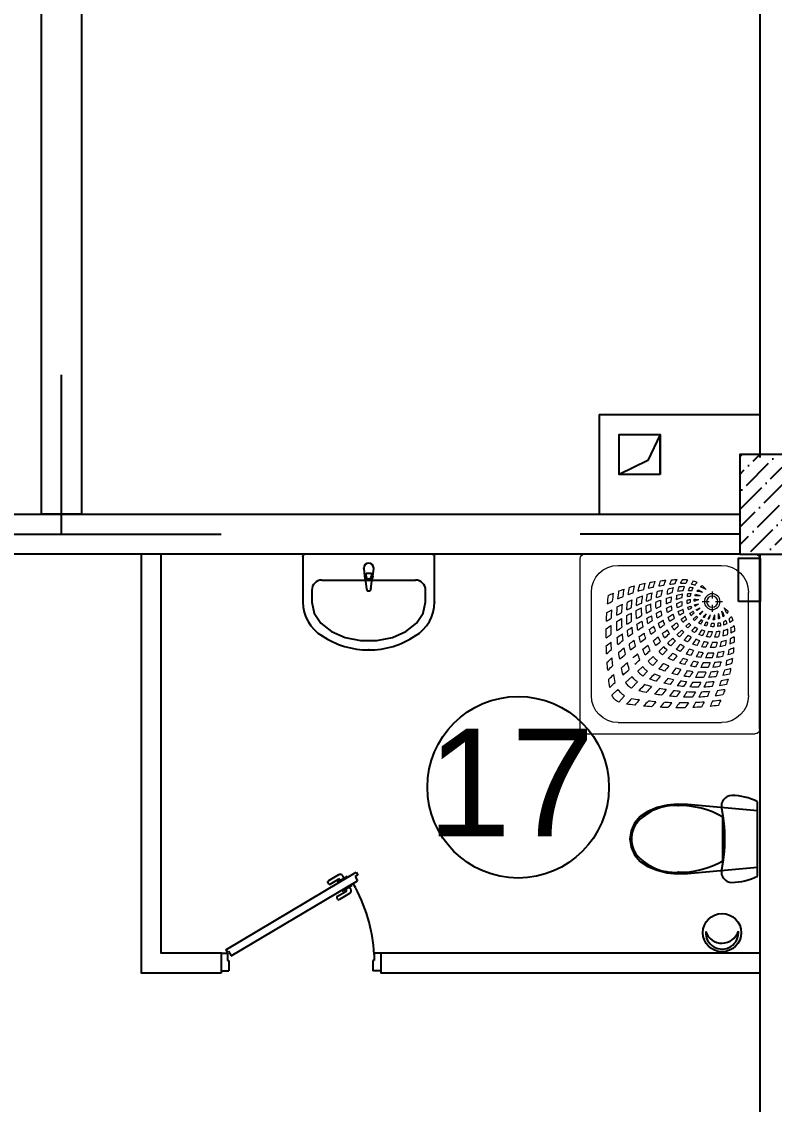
# Model space of a CAD drawing. Header units: millimetres. Extents: x 42452 to 2852333, y -419346 to 834876.
# Drawn here: x 2615326 to 2619100, y 651705 to 657131 of the extents above; entities that cross this region are included whole.
import ezdxf

# ---------------------------------------------------------------- set-up
doc = ezdxf.new("R2010")
doc.units = ezdxf.units.MM
for name, color, linetype, lineweight in [('memar', 7, 'Continuous', 25), ('ДВЕРИ', 7, 'Continuous', 5), ('Интерьер - Мебель_Ном._пера__1', 7, 'Continuous', 15)]:
    doc.layers.add(name, color=color, linetype=linetype, lineweight=lineweight)
doc.layers.add('Интерьер - Мебель_Ном._пера__75', color=160, linetype='Continuous', lineweight=25, true_color=0x2731ed)
doc.styles.add('СГЕНЕРИР_СТИЛЬ_1', font='arial.ttf')

# ---------------------------------------------------------------- blocks, each defined once
blk = doc.blocks.new('qapi 700')
at = {"layer": 'ДВЕРИ', "color": 251, "lineweight": 25, "true_color": 0x636466}
for p, q in [((1281619.6, 90085.8), (1281659.2, 90085.8)), ((1281659.2, 90033.9), (1281659.2, 90085.8)), ((1282419.6, 90085.8), (1282379.9, 90085.8)), ((1282379.9, 90033.9), (1282379.9, 90085.2)), ((1281651.3, 89997.1), (1281651.3, 90033.9)), ((1281651.3, 90033.9), (1281659.2, 90033.9)), ((1282368.3, 90009.8), (1281734.7, 89633.4)), ((1282381.6, 89987.4), (1282368.3, 90009.8)), ((1282387.8, 90033.9), (1282379.9, 90033.9)), ((1282387.8, 89997.1), (1282387.8, 90033.9)), ((1281619.6, 89997.1), (1281651.3, 89997.1)), ((1282395.4, 89979.8), (1281741.3, 89591.2)), ((1282388.4, 89991.5), (1282381.6, 89987.4)), ((1282419.6, 89997.1), (1282387.8, 89997.1)), ((1282419.6, 89997.1), (1282387.8, 89997.1)), ((1282395.4, 89979.8), (1282388.4, 89991.5)), ((1281811.6, 89685.5), (1281761.9, 89655.9)), ((1281775.1, 89697.9), (1281825.6, 89727.9)), ((1281835.3, 89711.6), (1281794.3, 89687.2)), ((1281814.4, 89680.8), (1281811.6, 89685.5)), ((1281836.4, 89725.1), (1281838, 89722.4)), ((1281746.9, 89612.9), (1281734.7, 89633.4)), ((1281761.9, 89655.9), (1281764.7, 89651.2)), ((1281776.4, 89664.6), (1281769.5, 89676.2)), ((1281787.4, 89612.9), (1281837.2, 89642.5)), ((1281791.5, 89676.3), (1281792.8, 89674.3)), ((1281819.9, 89628.6), (1281818.3, 89631.3)), ((1281871.8, 89650.1), (1281830.8, 89625.8)), ((1281831, 89603.8), (1281881.5, 89633.8)), ((1281837.2, 89642.5), (1281834.8, 89646.5)), ((1281884.3, 89644.7), (1281882.7, 89647.4)), ((1281733.2, 89604.8), (1281746.9, 89612.9)), ((1281741.3, 89591.2), (1281733.2, 89604.8)), ((1281785, 89616.9), (1281787.4, 89612.9)), ((1281802, 89621.6), (1281809.2, 89609.3))]:
    blk.add_line(p, q, dxfattribs=at)
for centre, radius, start, end in [((1282471.1, 90051.9), 821.4, 183.4077, 209.5706), ((1281783.2, 89684.3), 15.9, 120.7133, 210.7133), ((1281798.4, 89680.4), 7.94, 120.7133, 210.7133), ((1281829.6, 89721.1), 7.94, 30.7133, 120.7133), ((1281831.2, 89718.4), 7.94, 300.7133, 30.7133), ((1281826.8, 89632.6), 7.94, 210.7133, 300.7133), ((1281875.8, 89643.3), 7.94, 30.7133, 120.7133), ((1281877.4, 89640.6), 7.94, 300.7133, 30.7133), ((1281822.9, 89617.4), 15.9, 210.7133, 300.7133)]:
    blk.add_arc(centre, radius, start, end, dxfattribs=at)
blk = doc.blocks.new('Символ поддона душа 16')
at = {"layer": 'Интерьер - Мебель_Ном._пера__1', "color": 251, "linetype": 'Continuous', "lineweight": 5, "true_color": 0x636466}
for p, q in [((0.1, 22.5), (0.1, 877.5)), ((877.6, 900), (22.6, 900)), ((900.1, 22.5), (900.1, 877.5)), ((708.8, 843.8), (191.3, 843.8)), ((56.3, 191.2), (56.3, 708.8)), ((237.9, 713.4), (237.9, 677.7)), ((843.8, 191.2), (843.8, 708.8)), ((222.3, 662.2), (186.7, 662.2)), ((289, 662.2), (253.4, 662.2)), ((237.9, 646.7), (237.9, 611)), ((303.1, 601.4), (285.8, 614.3)), ((298.6, 597), (285.8, 614.3)), ((326.3, 567.3), (310.9, 583.8)), ((332.8, 573.8), (316.3, 589.1)), ((360.6, 530.5), (345.5, 546.7)), ((369.5, 539.5), (353.4, 554.6)), ((402.4, 485.6), (380, 509.6)), ((414.4, 497.7), (390.4, 520)), ((444.9, 440), (421.6, 465)), ((460.1, 455.1), (435.1, 478.4)), ((504.6, 413.7), (480, 436.6)), ((486.4, 395.4), (463.5, 420)), ((558.4, 363.5), (533.3, 387)), ((536.5, 341.6), (513.1, 366.8)), ((611.4, 314.2), (586.2, 337.6)), ((585.9, 288.6), (562.4, 313.8)), ((672.3, 257.5), (639.9, 287.6)), ((642.6, 227.8), (612.4, 260.2)), ((741.2, 193.2), (710.4, 221.9)), ((706.8, 158.9), (678.1, 189.6)), ((708.8, 56.2), (191.3, 56.2)), ((877.6, 0), (22.6, 0))]:
    blk.add_line(p, q, dxfattribs=at)
for radius in [39.4, 28.1]:
    blk.add_circle((237.9, 662.2), radius, dxfattribs=at)
for centre, radius, start, end in [((22.6, 877.5), 22.5, 90, 180), ((877.6, 877.5), 22.5, 0, 90), ((191.3, 708.8), 135, 90, 180), ((708.8, 708.8), 135, 0, 90), ((374.7, 636.4), 136.6, 108.2589, 116.5791), ((200.5, 669.4), 163.2, 29.6354, 36.3675), ((380, 567.9), 205.3, 88.3128, 95.6344), ((193.4, 668.2), 196.3, 25.9651, 31.9952), ((219, 667.5), 197.6, 26.2829, 32.3063), ((395.4, -91.5), 864.6, 86.9845, 88.7448), ((221.1, 663.6), 222, 23.6301, 29.5143), ((202.7, 655.5), 265.1, 20.8026, 26.059), ((395.4, -91.5), 864.6, 83.3288, 85.055), ((215.6, 651.8), 280.4, 19.5061, 24.9124), ((192.8, 643.9), 327.2, 17.2778, 22.1643), ((395.4, -91.5), 864.6, 79.7831, 81.4836), ((191.1, 641.3), 354.1, 15.4246, 20.2098), ((374.7, 636.4), 136.6, 129.196, 140.9462), ((-112.4, 1576.4), 935.1, 294.0484, 295.9579), ((385.9, 555.8), 183, 114.6682, 122.9443), ((361.1, 416.1), 302.7, 98.8716, 104.2822), ((235.4, 665.6), 93.2, 48.7297, 55.3816), ((235.4, 665.6), 93.2, 32.1387, 37.3696), ((220.9, 672.4), 126.6, 35.2917, 42.9165), ((390.6, 519.6), 235.5, 101.8201, 106.3724), ((385.9, 555.8), 183, 101.3677, 106.7778), ((220.9, 672.4), 126.6, 21.1122, 27.6146), ((361.1, 416.1), 302.7, 90.9431, 94.1785), ((200.5, 669.4), 163.2, 17.6042, 23.8079), ((390.6, 519.6), 235.5, 88.6469, 95.0662), ((384.8, 618.5), 120.4, 80.9202, 93.938), ((193.4, 668.2), 196.3, 14.6813, 21.0162), ((361.1, 416.1), 302.7, 80.5246, 85.8025), ((234.2, -308.9), 1059.9, 80.7899, 80.837), ((219, 667.5), 197.6, 13.8019, 20.7098), ((335.7, -157.6), 914.5, 82.7867, 84.4272), ((390.6, 519.6), 235.5, 81.5102, 81.7327), ((221.1, 663.6), 222, 11.3577, 18.0521), ((234.2, -308.9), 1059.9, 77.8137, 79.2341), ((99.3, -526.4), 1279.6, 73.4331, 74.6143), ((207.7, 655.7), 260.2, 9.8051, 15.9308), ((335.7, -157.6), 914.5, 79.3162, 80.9273), ((234.2, -308.9), 1059.9, 74.7822, 76.1739), ((218.9, 651.9), 277.2, 8.1122, 14.298), ((192.8, 643.9), 327.2, 6.8416, 12.3555), ((335.7, -157.6), 914.5, 75.9876, 77.5746), ((234.2, -308.9), 1059.9, 71.9075, 73.2752), ((191.1, 641.3), 354.1, 5.2184, 10.5629), ((158.7, 633.5), 409.9, 13.5731, 17.8969), ((91.4, 620.8), 500.5, 11.8149, 15.5001), ((395.4, -91.5), 864.6, 76.2338, 78.0955), ((335.7, -157.6), 914.5, 72.6385, 74.4189), ((68.3, 610.9), 550.3, 10.9345, 14.4671), ((7.9, 599.1), 635.5, 9.7539, 12.944), ((395.4, -91.5), 864.6, 72.6704, 74.4434), ((335.7, -157.6), 914.5, 69.2927, 70.9472), ((-79.7, 590.9), 746.4, 8.2388, 11.0494), ((395.4, -91.5), 864.6, 68.9788, 70.8399), ((-197.6, 578.4), 888.9, 7.0667, 9.5129), ((-387.1, 557.8), 1103.9, 6.1761, 8.2184), ((366.8, 477.9), 225.7, 101.3517, 107.6931), ((237.9, 662.1), 67.7, 26.6695, 27), ((311.3, 389.2), 303.6, 87.4738, 92.4325), ((325.5, 475.6), 198.2, 89.1874, 95.9965), ((3.2, -303.5), 1021.8, 71.4234, 72.8305), ((-722, -1235.3), 2148.1, 60.8239, 61.4453), ((172.3, 139.7), 528.8, 73.0453, 75.4872), ((235.4, 665.6), 93.2, 16.8111, 21.1202), ((235.4, 665.6), 93.2, 359.6842, 5.0775), ((359.1, 534.3), 168.8, 89.6302, 95.1753), ((220.9, 672.4), 126.6, 8.378, 13.7023), ((311.3, 389.2), 303.6, 80.2718, 83.408), ((220.9, 672.4), 126.6, 353.8386, 0.11), ((3.2, -303.5), 1021.8, 69.3865, 70.3486), ((325.5, 475.6), 198.2, 78.8788, 83.6226), ((200.5, 669.4), 163.2, 6.7115, 11.9035), ((200.5, 669.4), 163.2, 354.1913, 0.2556), ((302.9, 275.5), 433.5, 75.0459, 78.8273), ((193.4, 668.2), 196.3, 4.2183, 9.5363), ((193.4, 668.2), 196.3, 352.6245, 358.5286), ((289.4, 355.6), 341.9, 68.1808, 73.0545), ((161.1, 64), 641.3, 66.5712, 69.1241), ((219, 667.5), 197.6, 349.7336, 355.6196), ((219, 667.5), 197.6, 1.6025, 7.7855), ((221.1, 663.6), 222, 359.6929, 6.0044), ((150.6, -319.6), 1047.7, 72.4325, 73.8593), ((-149.3, -781.7), 1560.9, 66.7074, 67.6945), ((207.7, 655.7), 260.2, 359.1728, 5.1844), ((99.3, -526.4), 1279.6, 70.9149, 72.0683), ((150.6, -319.6), 1047.7, 69.3837, 70.7871), ((218.9, 651.9), 277.2, 357.4706, 3.6927), ((192.8, 643.9), 327.2, 357.326, 3.0068), ((99.3, -526.4), 1279.6, 68.541, 69.6743), ((158.7, 633.5), 409.9, 4.3349, 9.1453), ((91.4, 620.8), 500.5, 3.9186, 8.0135), ((234.2, -308.9), 1059.9, 68.9949, 70.5553), ((99.3, -526.4), 1279.6, 66.1047, 67.4125), ((68.3, 610.9), 550.3, 3.4001, 7.2825), ((7.9, 599.1), 635.5, 2.9751, 6.4514), ((234.2, -308.9), 1059.9, 66.1054, 67.5253), ((-79.7, 590.9), 746.4, 2.295, 5.3301), ((335.7, -157.6), 914.5, 65.8073, 67.5698), ((395.4, -91.5), 864.6, 65.1461, 67.0472), ((-758.8, 507.8), 1504.2, 5.9584, 7.5213), ((335.7, -157.6), 914.5, 62.1533, 63.9448), ((-1096.8, 492.2), 1866.4, 4.8823, 6.1801), ((263.7, 525.3), 136.6, 129.0538, 140.804), ((234.5, 664.6), 93.2, 214.6184, 221.2703), ((-676.3, 1012.4), 935.1, 334.0421, 335.9516), ((344.2, 514.1), 183, 147.0557, 155.3318), ((484, 539), 302.7, 165.7178, 171.1284), ((422.2, 533.2), 225.7, 162.3069, 168.6483), ((237.9, 662.1), 67.7, 243, 243.3305), ((510.9, 588.8), 303.6, 177.5675, 182.5262), ((686.7, 791.8), 459.2, 204.438, 207.1542), ((7193.3, 6297.1), 8965.9, 219.43616, 219.57711), ((-5397.1, -6293.3), 8965.9, 50.42289, 50.56384), ((108.3, 213.3), 459.2, 62.8458, 65.562), ((234.5, 664.6), 93.2, 313.4687, 315.4047), ((235.4, 665.6), 93.2, 314.5953, 316.5313), ((235.4, 665.6), 93.2, 328.887, 332.1066), ((235.4, 665.6), 93.2, 344.2911, 347.5452), ((220.9, 672.4), 126.6, 328.4757, 332.4216), ((-5397.1, -6293.3), 8965.9, 50.17826, 50.31035), ((108.3, 213.3), 459.2, 58.2405, 60.6812), ((220.9, 672.4), 126.6, 341.1955, 345.1989), ((-722, -1235.3), 2148.1, 59.8538, 60.3474), ((172.3, 139.7), 528.8, 69.2224, 71.1284), ((200.5, 669.4), 163.2, 332.066, 336.3044), ((200.5, 669.4), 163.2, 343.2389, 347.4953), ((193.4, 668.2), 196.3, 342.269, 346.9597), ((-722, -1235.3), 2148.1, 58.4256, 59.1259), ((172.3, 139.7), 528.8, 63.4273, 66.3293), ((3.2, -303.5), 1021.8, 66.3258, 67.874), ((219, 667.5), 197.6, 338.4256, 343.8597), ((221.1, 663.6), 222, 337.8477, 343.1726), ((172.3, 139.7), 528.8, 57.2921, 60.3822), ((221.1, 663.6), 222, 348.8556, 354.1687), ((3.2, -303.5), 1021.8, 63.2147, 64.756), ((-172.8, -726.4), 1499.3, 64.757, 65.7943), ((207.7, 655.7), 260.2, 349.5692, 354.2534), ((218.9, 651.9), 277.2, 348.1088, 352.6732), ((-172.8, -726.4), 1499.3, 62.5826, 63.6046), ((-149.3, -781.7), 1560.9, 64.623, 65.5906), ((192.8, 643.9), 327.2, 349.0008, 353.0845), ((191.1, 641.3), 354.1, 356.003, 1.5769), ((-149.3, -781.7), 1560.9, 62.6595, 63.6145), ((150.6, -319.6), 1047.7, 66.495, 67.884), ((158.7, 633.5), 409.9, 355.9929, 1.0759), ((91.4, 620.8), 500.5, 356.746, 1.1309), ((150.6, -319.6), 1047.7, 63.4759, 65.0958), ((68.3, 610.9), 550.3, 356.558, 0.7271), ((7.9, 599.1), 635.5, 356.7869, 0.5306), ((99.3, -526.4), 1279.6, 63.7037, 64.8768), ((150.6, -319.6), 1047.7, 60.4879, 61.9464), ((-197.6, 578.4), 888.9, 1.9244, 4.5393), ((234.2, -308.9), 1059.9, 63.0798, 64.6149), ((99.3, -526.4), 1279.6, 61.1733, 62.4624), ((-387.1, 557.8), 1103.9, 1.91, 4.0711), ((-758.8, 507.8), 1504.2, 2.7123, 4.3514), ((234.2, -308.9), 1059.9, 59.8831, 61.4256), ((-1096.8, 492.2), 1866.4, 2.2181, 3.5573), ((263.7, 525.3), 136.6, 153.4209, 161.7411), ((230.7, 699.5), 163.2, 233.6325, 240.3646), ((227.7, 679.2), 126.6, 227.0835, 234.7083), ((380.5, 509.4), 235.5, 163.6276, 168.1799), ((344.2, 514.1), 183, 163.2222, 168.6323), ((230.7, 699.5), 163.2, 246.1921, 252.3958), ((227.7, 679.2), 126.6, 242.3854, 248.8878), ((234.5, 664.6), 93.2, 232.6304, 237.8613), ((484, 539), 302.7, 175.8215, 179.0569), ((365.8, 540.9), 168.8, 174.8247, 180.3698), ((227.7, 679.2), 126.6, 256.2977, 261.622), ((234.5, 664.6), 93.2, 248.8798, 253.1889), ((510.9, 588.8), 303.6, 186.592, 189.7282), ((424.4, 574.6), 198.2, 174.0035, 180.8126), ((234.5, 664.6), 93.2, 264.9225, 270.3158), ((1203.6, 896.9), 1021.8, 197.1695, 198.5766), ((227.7, 679.2), 126.6, 269.89, 276.1614), ((424.4, 574.6), 198.2, 186.3774, 191.1212), ((1203.6, 896.9), 1021.8, 199.6514, 200.6135), ((760.4, 727.8), 528.8, 194.5128, 196.9547), ((2135.4, 1622.1), 2148.1, 208.5547, 209.1761), ((234.5, 664.6), 93.2, 282.4548, 285.7089), ((227.7, 679.2), 126.6, 284.8011, 288.8045), ((760.4, 727.8), 528.8, 198.8716, 200.7776), ((230.7, 699.5), 163.2, 282.5047, 286.7611), ((2135.4, 1622.1), 2148.1, 209.6526, 210.1462), ((234.5, 664.6), 93.2, 297.8934, 301.113), ((227.7, 679.2), 126.6, 297.5784, 301.5243), ((686.7, 791.8), 459.2, 209.3188, 211.7595), ((7193.3, 6297.1), 8965.9, 219.68965, 219.82174), ((230.7, 699.5), 163.2, 293.6956, 297.934), ((227.7, 679.2), 126.6, 311.099, 312.8153), ((220.9, 672.4), 126.6, 317.1847, 318.901), ((230.7, 699.5), 163.2, 305.8661, 307.4927), ((200.5, 669.4), 163.2, 322.5073, 324.1339), ((231.8, 706.7), 196.3, 305.3872, 307.0355), ((193.4, 668.2), 196.3, 322.9645, 324.6128), ((193.4, 668.2), 196.3, 331.6521, 336.0954), ((-5397.1, -6293.3), 8965.9, 49.84635, 50.00011), ((108.3, 213.3), 459.2, 51.6933, 54.8257), ((219, 667.5), 197.6, 326.8839, 331.6539), ((221.1, 663.6), 222, 326.5145, 331.2419), ((-2093.3, -2811.2), 4199.8, 52.9007, 53.3154), ((-722, -1235.3), 2148.1, 56.8944, 57.6723), ((207.7, 655.7), 260.2, 339.384, 344.127), ((218.9, 651.9), 277.2, 337.9613, 342.5935), ((-722, -1235.3), 2148.1, 55.327, 56.1089), ((-141.8, -444.4), 1190.7, 56.961, 58.3262), ((3.2, -303.5), 1021.8, 60.0048, 61.5377), ((192.8, 643.9), 327.2, 339.8931, 344.0222), ((191.1, 641.3), 354.1, 347.9688, 351.9467), ((3.2, -303.5), 1021.8, 56.9406, 58.4743), ((-172.8, -726.4), 1499.3, 60.527, 61.5397), ((158.7, 633.5), 409.9, 348.655, 352.3383), ((91.4, 620.8), 500.5, 350.3185, 353.6011), ((-172.8, -726.4), 1499.3, 58.299, 59.4723), ((-149.3, -781.7), 1560.9, 60.573, 61.6817), ((68.3, 610.9), 550.3, 350.4941, 353.5633), ((-149.3, -781.7), 1560.9, 58.5275, 59.521), ((-79.7, 590.9), 746.4, 356.8297, 0.1009), ((-197.6, 578.4), 888.9, 357.151, 359.9641), ((150.6, -319.6), 1047.7, 57.2873, 58.9284), ((-387.1, 557.8), 1103.9, 357.8977, 0.2141), ((99.3, -526.4), 1279.6, 58.4809, 59.7549), ((-758.8, 507.8), 1504.2, 359.5991, 1.3466), ((150.6, -319.6), 1047.7, 53.8072, 55.4332), ((332.1, 520.1), 205.3, 174.3656, 181.6872), ((232.6, 681.1), 197.6, 237.6937, 243.7171), ((231.8, 706.7), 196.3, 238.0048, 244.0349), ((380.5, 509.4), 235.5, 174.9338, 181.3531), ((281.5, 515.2), 120.4, 176.062, 189.0798), ((231.8, 706.7), 196.3, 248.9838, 255.3187), ((1208.9, 665.9), 1059.9, 189.163, 189.2101), ((232.6, 681.1), 197.6, 249.2902, 256.1981), ((484, 539), 302.7, 184.1975, 189.4754), ((230.7, 699.5), 163.2, 258.0965, 263.2885), ((231.8, 706.7), 196.3, 260.4637, 265.7817), ((624.6, 597.1), 433.5, 191.1727, 194.9541), ((544.5, 610.6), 341.9, 196.9455, 201.8192), ((230.7, 699.5), 163.2, 269.7444, 275.8087), ((231.8, 706.7), 196.3, 271.4714, 277.3755), ((836, 739), 641.3, 200.8759, 203.4288), ((1203.6, 896.9), 1021.8, 202.126, 203.6742), ((231.8, 706.7), 196.3, 283.0403, 287.731), ((760.4, 727.8), 528.8, 203.6707, 206.5727), ((232.6, 681.1), 197.6, 286.1403, 291.5744), ((2135.4, 1622.1), 2148.1, 210.8741, 211.5744), ((231.8, 706.7), 196.3, 293.9046, 298.3479), ((686.7, 791.8), 459.2, 215.1743, 218.3067), ((7193.3, 6297.1), 8965.9, 219.99989, 220.15365), ((232.6, 681.1), 197.6, 298.3461, 303.1161), ((236.5, 678.9), 222, 298.7581, 303.4855), ((7193.3, 6297.1), 8965.9, 220.33581, 220.5365), ((232.6, 681.1), 197.6, 310.3725, 312.2207), ((219, 667.5), 197.6, 317.7793, 319.6275), ((236.5, 678.9), 222, 310.2953, 312.2018), ((221.1, 663.6), 222, 317.7982, 319.7047), ((244.3, 692.3), 260.2, 307.4055, 309.2965), ((-5397.1, -6293.3), 8965.9, 49.4635, 49.66419), ((207.7, 655.7), 260.2, 320.7035, 322.5945), ((207.7, 655.7), 260.2, 328.7474, 333.23), ((218.9, 651.9), 277.2, 327.2617, 331.8043), ((-5397.1, -6293.3), 8965.9, 49.07276, 49.2793), ((-2093.3, -2811.2), 4199.8, 52.082, 52.5038), ((192.8, 643.9), 327.2, 330.1244, 334.3116), ((191.1, 641.3), 354.1, 339.249, 343.1565), ((-722, -1235.3), 2148.1, 53.8291, 54.6041), ((-141.8, -444.4), 1190.7, 54.2862, 55.6498), ((158.7, 633.5), 409.9, 340.8198, 344.2758), ((91.4, 620.8), 500.5, 343.6182, 346.5984), ((-414.9, -951.1), 1762.5, 54.6668, 55.6992), ((-130.7, -617.6), 1358, 56.8954, 58.2556), ((7.9, 599.1), 635.5, 351.3186, 354.0676), ((-130.7, -617.6), 1358, 54.4189, 55.6212), ((-172.8, -726.4), 1499.3, 56.1119, 57.1735), ((-79.7, 590.9), 746.4, 351.9913, 354.4114), ((-197.6, 578.4), 888.9, 352.9007, 355.0176), ((-172.8, -726.4), 1499.3, 53.7268, 54.9619), ((-149.3, -781.7), 1560.9, 56.3273, 57.4598), ((-149.3, -781.7), 1560.9, 53.9349, 55.0232), ((-1096.8, 492.2), 1866.4, 359.6289, 1.0375), ((991.5, 504.7), 864.6, 181.2552, 183.0155), ((236.5, 678.9), 222, 240.4857, 246.3699), ((244.5, 697.3), 265.1, 243.941, 249.1974), ((380.5, 509.4), 235.5, 188.2673, 188.4898), ((1057.6, 564.4), 914.5, 185.5728, 187.2133), ((1208.9, 665.9), 1059.9, 190.7659, 192.1863), ((236.5, 678.9), 222, 251.9479, 258.6423), ((244.3, 692.3), 260.2, 254.0692, 260.1949), ((1426.5, 800.8), 1279.6, 195.3857, 196.5669), ((232.6, 681.1), 197.6, 262.2145, 268.3975), ((1219.6, 749.4), 1047.7, 196.1407, 197.5675), ((236.5, 678.9), 222, 263.9956, 270.3071), ((1681.7, 1049.4), 1560.9, 202.3055, 203.2926), ((232.6, 681.1), 197.6, 274.3804, 280.2664), ((236.5, 678.9), 222, 275.8313, 281.1444), ((1626.5, 1072.8), 1499.3, 204.2057, 205.243), ((244.3, 692.3), 260.2, 275.7466, 280.4308), ((1203.6, 896.9), 1021.8, 205.244, 206.7853), ((236.5, 678.9), 222, 286.8274, 292.1523), ((760.4, 727.8), 528.8, 209.6178, 212.7079), ((244.3, 692.3), 260.2, 285.873, 290.616), ((2135.4, 1622.1), 2148.1, 212.3277, 213.1056), ((3711.2, 2993.3), 4199.8, 216.6846, 217.0992), ((244.3, 692.3), 260.2, 296.77, 301.2526), ((248.2, 681.1), 277.2, 298.1957, 302.7383), ((3711.2, 2993.3), 4199.8, 217.4962, 217.918), ((7193.3, 6297.1), 8965.9, 220.7207, 220.92724), ((248.2, 681.1), 277.2, 308.7401, 310.7182), ((218.9, 651.9), 277.2, 319.2818, 321.2599), ((256.2, 707.3), 327.2, 305.219, 307.1214), ((192.8, 643.9), 327.2, 322.8786, 324.781), ((191.1, 641.3), 354.1, 322.7694, 324.6845), ((191.1, 641.3), 354.1, 329.771, 333.8624), ((-5397.1, -6293.3), 8965.9, 48.69477, 48.89871), ((-2093.3, -2811.2), 4199.8, 51.2952, 51.7119), ((158.7, 633.5), 409.9, 332.1446, 335.9229), ((91.4, 620.8), 500.5, 336.0335, 339.3719), ((-2093.3, -2811.2), 4199.8, 50.3676, 50.8228), ((-722, -1235.3), 2148.1, 52.1041, 52.9721), ((68.3, 610.9), 550.3, 344.0734, 346.9579), ((7.9, 599.1), 635.5, 345.4628, 348.1213), ((-722, -1235.3), 2148.1, 50.4106, 51.2332), ((-414.9, -951.1), 1762.5, 52.6863, 53.6473), ((-79.7, 590.9), 746.4, 346.7772, 349.1685), ((-130.7, -617.6), 1358, 51.6788, 53.1067), ((-387.1, 557.8), 1103.9, 354.2825, 356.0781), ((-758.8, 507.8), 1504.2, 356.7305, 358.1547), ((-172.8, -726.4), 1499.3, 51.092, 52.2703), ((-1096.8, 492.2), 1866.4, 357.2023, 358.4067), ((991.5, 504.7), 864.6, 184.945, 186.6712), ((248.2, 684.5), 280.4, 245.0876, 250.4939), ((256.2, 707.3), 327.2, 247.8357, 252.7222), ((1057.6, 564.4), 914.5, 189.0727, 190.6838), ((1208.9, 665.9), 1059.9, 193.8261, 195.2178), ((248.2, 681.1), 277.2, 255.702, 261.8878), ((256.2, 707.3), 327.2, 257.6445, 263.1584), ((1426.5, 800.8), 1279.6, 197.9317, 199.0851), ((244.3, 692.3), 260.2, 264.8156, 270.8272), ((1219.6, 749.4), 1047.7, 199.2129, 200.6163), ((248.2, 681.1), 277.2, 266.3073, 272.5294), ((256.2, 707.3), 327.2, 266.9932, 272.674), ((1681.7, 1049.4), 1560.9, 204.4094, 205.377), ((248.2, 681.1), 277.2, 277.3268, 281.8912), ((1626.5, 1072.8), 1499.3, 206.3954, 207.4174), ((256.2, 707.3), 327.2, 276.9155, 280.9992), ((1203.6, 896.9), 1021.8, 208.4623, 209.9952), ((248.2, 681.1), 277.2, 287.4065, 292.0387), ((1344.4, 1041.9), 1190.7, 211.6738, 213.039), ((256.2, 707.3), 327.2, 285.9778, 290.1069), ((2135.4, 1622.1), 2148.1, 213.8911, 214.673), ((256.2, 707.3), 327.2, 295.6884, 299.8756), ((258.8, 709), 354.1, 296.1376, 300.229), ((3711.2, 2993.3), 4199.8, 218.2881, 218.7048), ((7193.3, 6297.1), 8965.9, 221.10129, 221.30523), ((258.8, 709), 354.1, 305.3155, 307.2306), ((266.6, 741.4), 409.9, 302.4326, 304.2719), ((158.7, 633.5), 409.9, 325.7281, 327.5674), ((458.4, 436.8), 90, 317.1745, 326.3339), ((-5397.1, -6293.3), 8965.9, 48.23989, 48.45865), ((68.3, 610.9), 550.3, 336.8765, 340.0727), ((7.9, 599.1), 635.5, 338.9514, 341.8723), ((-2093.3, -2811.2), 4199.8, 49.4605, 49.9012), ((-197.6, 578.4), 888.9, 348.3139, 350.441), ((-722, -1235.3), 2148.1, 48.5006, 49.5053), ((-414.9, -951.1), 1762.5, 50.477, 51.6335), ((-387.1, 557.8), 1103.9, 350.3933, 352.2198), ((-758.8, 507.8), 1504.2, 353.6708, 355.1313), ((-414.9, -951.1), 1762.5, 47.9821, 49.0561), ((-130.7, -617.6), 1358, 48.5988, 49.9547), ((991.5, 504.7), 864.6, 188.5164, 190.2169), ((258.8, 709), 354.1, 249.7902, 254.5754), ((266.6, 741.4), 409.9, 252.1031, 256.4269), ((279.2, 808.6), 500.5, 254.5, 258.1851), ((991.5, 504.7), 864.6, 191.9045, 193.7662), ((1057.6, 564.4), 914.5, 192.4254, 194.0124), ((1208.9, 665.9), 1059.9, 196.7248, 198.0925), ((258.8, 709), 354.1, 259.4371, 264.7816), ((266.6, 741.4), 409.9, 260.8547, 265.6651), ((1426.5, 800.8), 1279.6, 200.3257, 201.459), ((258.8, 709), 354.1, 268.4231, 273.997), ((1219.6, 749.4), 1047.7, 202.116, 203.505), ((266.6, 741.4), 409.9, 268.9241, 274.0071), ((1681.7, 1049.4), 1560.9, 206.3855, 207.3405), ((258.8, 709), 354.1, 278.0533, 282.0312), ((1626.5, 1072.8), 1499.3, 208.4603, 209.473), ((266.6, 741.4), 409.9, 277.6617, 281.345), ((1203.6, 896.9), 1021.8, 211.5257, 213.0594), ((258.8, 709), 354.1, 286.8435, 290.751), ((1344.4, 1041.9), 1190.7, 214.3502, 215.7138), ((266.6, 741.4), 409.9, 285.7242, 289.1802), ((2135.4, 1622.1), 2148.1, 215.3959, 216.1709), ((279.2, 808.6), 500.5, 283.4016, 286.3818), ((2135.4, 1622.1), 2148.1, 217.0279, 217.8959), ((266.6, 741.4), 409.9, 294.0771, 297.8554), ((279.2, 808.6), 500.5, 290.6281, 293.9665), ((3711.2, 2993.3), 4199.8, 219.1772, 219.6324), ((289.2, 831.7), 550.3, 289.9273, 293.1235), ((7193.3, 6297.1), 8965.9, 221.54135, 221.76011), ((463.2, 441.7), 90, 303.6661, 312.8255), ((484.1, 414.8), 90, 305.6468, 315.5471), ((485.3, 416), 90, 314.4529, 324.3532), ((509.3, 384.4), 90, 317.8442, 328.6878), ((-5397.1, -6293.3), 8965.9, 47.79438, 48.01125), ((-197.6, 578.4), 888.9, 343.3, 345.5982), ((-2093.3, -2811.2), 4199.8, 48.4326, 48.975), ((-387.1, 557.8), 1103.9, 346.1926, 348.1444), ((-722, -1235.3), 2148.1, 46.322, 47.2438), ((-1096.8, 492.2), 1866.4, 354.6558, 355.8863), ((289.2, 831.7), 550.3, 255.5329, 259.0655), ((300.9, 892.2), 635.5, 257.056, 260.2461), ((991.5, 504.7), 864.6, 195.5566, 197.3296), ((1057.6, 564.4), 914.5, 195.5811, 197.3615), ((279.2, 808.6), 500.5, 261.9865, 266.0814), ((1208.9, 665.9), 1059.9, 199.4447, 201.0051), ((289.2, 831.7), 550.3, 262.7175, 266.5999), ((1426.5, 800.8), 1279.6, 202.5875, 203.8953), ((279.2, 808.6), 500.5, 268.8691, 273.254), ((1219.6, 749.4), 1047.7, 204.9042, 206.5241), ((289.2, 831.7), 550.3, 269.2729, 273.442), ((1681.7, 1049.4), 1560.9, 208.3183, 209.427), ((279.2, 808.6), 500.5, 276.3989, 279.6815), ((1626.5, 1072.8), 1499.3, 210.5277, 211.701), ((289.2, 831.7), 550.3, 276.4367, 279.5059), ((1517.7, 1030.8), 1358, 211.7444, 213.1046), ((1851.2, 1315), 1762.5, 214.3008, 215.3332), ((289.2, 831.7), 550.3, 283.0421, 285.9266), ((300.9, 892.2), 635.5, 281.8787, 284.5372), ((2135.4, 1622.1), 2148.1, 218.7668, 219.5894), ((300.9, 892.2), 635.5, 288.1277, 291.0486), ((3711.2, 2993.3), 4199.8, 220.0988, 220.5395), ((309.2, 979.7), 746.4, 286.3701, 288.9778), ((7193.3, 6297.1), 8965.9, 221.98875, 222.20562), ((515.7, 390.7), 90, 301.3122, 312.1558), ((536.7, 364), 90, 303.1469, 314.6807), ((592.1, 308), 11.2, 314.6807, 315.3193), ((536.1, 363.4), 90, 315.3193, 326.8531), ((565, 336.6), 90, 301.7967, 314.2789), ((563.4, 335), 90, 315.7211, 328.2033), ((-5397.1, -6293.3), 8965.9, 47.28524, 47.55497), ((-758.8, 507.8), 1504.2, 350.4034, 351.9611), ((-2093.3, -2811.2), 4199.8, 47.2646, 47.747), ((-1096.8, 492.2), 1866.4, 351.9982, 353.2744), ((309.2, 979.7), 746.4, 258.9506, 261.7612), ((991.5, 504.7), 864.6, 199.1601, 201.0212), ((321.7, 1097.6), 888.9, 260.4871, 262.9333), ((1057.6, 564.4), 914.5, 199.0528, 200.7073), ((1208.9, 665.9), 1059.9, 202.4747, 203.8946), ((300.9, 892.2), 635.5, 263.5486, 267.0249), ((309.2, 979.7), 746.4, 264.6699, 267.705), ((1426.5, 800.8), 1279.6, 205.1232, 206.2963), ((300.9, 892.2), 635.5, 269.4694, 273.2131), ((1219.6, 749.4), 1047.7, 208.0536, 209.5121), ((309.2, 979.7), 746.4, 269.8991, 273.1703), ((1681.7, 1049.4), 1560.9, 210.479, 211.4725), ((300.9, 892.2), 635.5, 275.9324, 278.6814), ((1626.5, 1072.8), 1499.3, 212.8265, 213.8881), ((309.2, 979.7), 746.4, 275.5886, 278.0087), ((1517.7, 1030.8), 1358, 214.3788, 215.5811), ((1851.2, 1315), 1762.5, 216.3527, 217.3137), ((309.2, 979.7), 746.4, 280.8315, 283.2228), ((321.7, 1097.6), 888.9, 279.559, 281.6861), ((1851.2, 1315), 1762.5, 218.3665, 219.523), ((2135.4, 1622.1), 2148.1, 220.4947, 221.4994), ((321.7, 1097.6), 888.9, 284.4018, 286.7), ((3711.2, 2993.3), 4199.8, 221.025, 221.5674), ((7193.3, 6297.1), 8965.9, 222.44503, 222.71476), ((598, 306), 90, 299.6831, 313.2253), ((594.1, 302.1), 90, 316.7747, 330.3169), ((635.7, 272.1), 90, 311.5135, 326.1201), ((-5397.1, -6293.3), 8965.9, 46.7042, 46.94007), ((191.3, 191.2), 135, 180, 270), ((342.2, 1287.1), 1103.9, 261.7816, 263.8239), ((991.5, 504.7), 864.6, 202.9528, 204.8539), ((392.2, 1658.8), 1504.2, 262.4787, 264.0416), ((1057.6, 564.4), 914.5, 202.4302, 204.1927), ((321.7, 1097.6), 888.9, 265.4607, 268.0756), ((1208.9, 665.9), 1059.9, 205.3851, 206.9202), ((342.2, 1287.1), 1103.9, 265.9289, 268.09), ((1426.5, 800.8), 1279.6, 207.5376, 208.8267), ((321.7, 1097.6), 888.9, 270.0359, 272.849), ((1219.6, 749.4), 1047.7, 211.0716, 212.7127), ((342.2, 1287.1), 1103.9, 269.7859, 272.1023), ((1681.7, 1049.4), 1560.9, 212.5402, 213.6727), ((321.7, 1097.6), 888.9, 274.9824, 277.0993), ((1626.5, 1072.8), 1499.3, 215.0381, 216.2732), ((342.2, 1287.1), 1103.9, 273.9219, 275.7175), ((1517.7, 1030.8), 1358, 216.8933, 218.3212), ((342.2, 1287.1), 1103.9, 277.7802, 279.6067), ((392.2, 1658.8), 1504.2, 274.8687, 276.3292), ((2135.4, 1622.1), 2148.1, 222.7562, 223.678), ((342.2, 1287.1), 1103.9, 281.8556, 283.8074), ((392.2, 1658.8), 1504.2, 278.0389, 279.5966), ((3711.2, 2993.3), 4199.8, 222.253, 222.7354), ((7193.3, 6297.1), 8965.9, 223.05993, 223.2958), ((628, 264.4), 90, 303.8799, 318.4865), ((666.6, 239.4), 90, 296.5187, 312.3183), ((708.8, 191.2), 135, 270, 0), ((660.7, 233.4), 90, 317.6817, 333.4813), ((407.9, 1996.9), 1866.4, 263.8199, 265.1177), ((1057.6, 564.4), 914.5, 206.0552, 207.8467), ((392.2, 1658.8), 1504.2, 265.6486, 267.2877), ((1208.9, 665.9), 1059.9, 208.5744, 210.1169), ((407.9, 1996.9), 1866.4, 266.4427, 267.7819), ((1426.5, 800.8), 1279.6, 210.2451, 211.5191), ((392.2, 1658.8), 1504.2, 268.6534, 270.4009), ((1219.6, 749.4), 1047.7, 214.5668, 216.1928), ((407.9, 1996.9), 1866.4, 268.9625, 270.3711), ((1681.7, 1049.4), 1560.9, 214.9768, 216.0651), ((392.2, 1658.8), 1504.2, 271.8453, 273.2695), ((1626.5, 1072.8), 1499.3, 217.7297, 218.908), ((407.9, 1996.9), 1866.4, 271.5933, 272.7977), ((1517.7, 1030.8), 1358, 220.0453, 221.4012), ((1851.2, 1315), 1762.5, 220.9439, 222.0179), ((407.9, 1996.9), 1866.4, 274.1137, 275.3442), ((407.9, 1996.9), 1866.4, 276.7256, 278.0018), ((22.6, 22.5), 22.5, 180, 270), ((877.6, 22.5), 22.5, 270, 0)]:
    blk.add_arc(centre, radius, start, end, dxfattribs=at)
blk = doc.blocks.new('Умывальник 03 16')
at = {"layer": 'Интерьер - Мебель_Ном._пера__75', "color": 251, "linetype": 'Continuous', "true_color": 0x636466}
for p, q in [((0, 0), (-320, 0)), ((320, 0), (0, 0)), ((-330, -10), (-330, -240)), ((330, -240), (330, -10)), ((-25, -70), (-21, -112)), ((-13.6, -109.8), (-13.6, -94.9)), ((-13.6, -94.9), (13.6, -94.9)), ((13.6, -94.9), (13.6, -109.8)), ((21, -112), (25, -70)), ((-235, -130), (235, -130)), ((-17.7, -121.5), (-11.1, -174.4)), ((11.1, -174.4), (17.7, -121.5)), ((-285, -180), (-285, -240)), ((285, -240), (285, -180)), ((-285, -240), (-273.5, -294.9)), ((273.5, -294.9), (285, -240)), ((-273.5, -294.9), (-239.8, -345.4)), ((239.8, -345.4), (273.5, -294.9)), ((-239.8, -345.4), (-186.6, -387.4)), ((186.6, -387.4), (239.8, -345.4)), ((-186.6, -387.4), (-118.4, -417.4)), ((-118.4, -417.4), (-40.6, -433)), ((-40.6, -433), (40.6, -433)), ((40.6, -433), (118.4, -417.4)), ((118.4, -417.4), (186.6, -387.4))]:
    blk.add_line(p, q, dxfattribs=at)
for centre, radius, start, end in [((-320, -10), 10, 90, 180), ((320, -10), 10, 0, 90), ((0, -70), 25, 0, 180), ((-235, -180), 50, 90, 180), ((0, -110.1), 21.1, 185.1696, 212.771), ((0, -110.1), 21.1, 212.771, 327.229), ((0, -109.8), 13.6, 180, 0), ((0, -110.1), 21.1, 327.229, 354.8304), ((235, -180), 50, 0, 90), ((0, -173), 11.2, 187.1389, 352.8611), ((-132.7, -240), 197.3, 180, 239.3268), ((132.7, -240), 197.3, 300.6732, 0), ((0, -57.6), 422.4, 236.4705, 270), ((0, -57.6), 422.4, 270, 303.5295)]:
    blk.add_arc(centre, radius, start, end, dxfattribs=at)
for p in [(320, 0), (-330, -10), (-25, -70), (-17.7, -121.5), (21, -112), (11.1, -174.4), (330, -240), (-233.3, -409.7), (233.3, -409.7), (0, -480)]:
    blk.add_point(p, dxfattribs=at)
blk = doc.blocks.new('Унитаз 16_2')
at = {"layer": 'Интерьер - Мебель_Ном._пера__75', "color": 251, "linetype": 'Continuous', "true_color": 0x636466}
for p, q in [((-186.8, 0), (-193.9, -15.1)), ((186.8, 0), (-186.8, 0)), ((-141, 0), (-173.3, -350.4)), ((141, 0), (-141, 0)), ((173.3, -350.4), (141, 0)), ((193.9, -15.1), (186.8, 0)), ((-205.4, -46.3), (-209.7, -62.4)), ((-200.1, -30.5), (-205.4, -46.3)), ((-193.9, -15.1), (-200.1, -30.5)), ((200.1, -30.5), (193.9, -15.1)), ((205.4, -46.3), (200.1, -30.5)), ((209.7, -62.4), (205.4, -46.3)), ((-215.5, -95.2), (-217, -111.8)), ((-213.1, -78.7), (-215.5, -95.2)), ((-209.7, -62.4), (-213.1, -78.7)), ((213.1, -78.7), (209.7, -62.4)), ((215.5, -95.2), (213.1, -78.7)), ((217, -111.8), (215.5, -95.2)), ((-217, -111.8), (-217.5, -128.5)), ((-217.5, -128.5), (-216.2, -140)), ((-216.2, -140), (-212.4, -151)), ((-212.4, -151), (-206.3, -160.9)), ((-206.3, -160.9), (-198.2, -169.1)), ((198.2, -169.1), (206.3, -160.9)), ((206.3, -160.9), (212.4, -151)), ((212.4, -151), (216.2, -140)), ((216.2, -140), (217.5, -128.5)), ((217.5, -128.5), (217, -111.8)), ((-198.2, -169.1), (-188.5, -175.5)), ((-188.5, -175.5), (-177.6, -179.5)), ((-177.6, -179.5), (-166.1, -181)), ((-166.1, -181), (-154.5, -180)), ((-154.5, -180), (-116.2, -173.2)), ((-116.2, -173.2), (-77.6, -168.3)), ((0, -173), (-108.9, -173)), ((-77.6, -168.3), (-38.9, -165.4)), ((-38.9, -165.4), (0, -164.4)), ((0, -164.4), (38.9, -165.4)), ((108.9, -173), (0, -173)), ((38.9, -165.4), (77.6, -168.3)), ((77.6, -168.3), (116.2, -173.2)), ((116.2, -173.2), (154.5, -180)), ((154.5, -180), (166.1, -181)), ((166.1, -181), (177.6, -179.5)), ((177.6, -179.5), (188.5, -175.5)), ((188.5, -175.5), (198.2, -169.1)), ((-173.3, -350.4), (-174.9, -402.1)), ((174.9, -402.1), (173.3, -350.4)), ((-174.9, -402.1), (-169.4, -453.4)), ((169.4, -453.4), (174.9, -402.1)), ((-169.4, -453.4), (-157, -503.2)), ((157, -503.2), (169.4, -453.4)), ((-157, -503.2), (-138, -550.1)), ((138, -550.1), (157, -503.2)), ((-138, -550.1), (-112.4, -587.3)), ((-112.4, -587.3), (-79.4, -615.8)), ((79.4, -615.8), (112.4, -587.3)), ((112.4, -587.3), (138, -550.1)), ((-79.4, -615.8), (-41, -633.8)), ((-41, -633.8), (0, -640)), ((0, -631.4), (0, -631.4)), ((0, -640), (41, -633.8)), ((41, -633.8), (79.4, -615.8)), ((81.1, -604.6), (81.1, -604.6))]:
    blk.add_line(p, q, dxfattribs=at)
for centre, radius, start, end in [((258.1, -387.9), 425.4, 149.6518, 181.3539), ((-258.1, -387.9), 425.4, 358.6461, 30.3482), ((89.5, -412.3), 257, 176.8048, 228.4245), ((-89.5, -412.3), 257, 311.5755, 3.1952), ((0.8, -492.8), 138.6, 233.7772, 269.6644), ((-0.8, -492.8), 138.6, 270.3356, 306.2228)]:
    blk.add_arc(centre, radius, start, end, dxfattribs=at)
for p in [(108.9, -173), (-167, -398), (167, -398), (-81.1, -604.6)]:
    blk.add_point(p, dxfattribs=at)

msp = doc.modelspace()

# ---------------------------------------------------------------- hatches: boundary and pattern name
at = {"layer": 'memar', "lineweight": 25}
h = msp.add_hatch(dxfattribs=at)
h.set_pattern_fill('ANSI36', color=256, scale=500)
h.set_pattern_definition([(45, (908887.99, 3111362.12), (33.1456304, 121.533978), [156.25, -31.25, 0, -31.25])])
h.paths.add_polyline_path([(2618926.13986, 654962.03873), (2618926.13986, 654462.03873), (2619426.13986, 654462.03873), (2619426.13986, 654962.03873)])

# ---------------------------------------------------------------- linework, layer by layer
for p, q in [((2618221.45256, 655161.25283), (2619026.51109, 655161.25283)), ((2618221.45256, 655161.25283), (2618221.45256, 654661.25283)), ((2618526.61386, 655061.25283), (2618465.57552, 654931.90035)), ((2618465.57552, 654931.90035), (2618321.55534, 654861.25283))]:
    msp.add_line(p, q, dxfattribs=at)
at = {"layer": 'memar', "color": 7, "lineweight": 25}
for p, q in [((2618321.55534, 654861.25283), (2618321.55534, 655061.25283)), ((2618321.55534, 655061.25283), (2618526.51109, 655061.25283)), ((2618526.51109, 655061.25283), (2618526.51109, 654861.25283)), ((2618526.51109, 654861.25283), (2618526.51109, 655061.25283)), ((2618526.61386, 654861.25283), (2618526.61386, 655061.25283))]:
    msp.add_line(p, q, dxfattribs=at)
at = {"layer": 'memar', "color": 0, "lineweight": 25}
for points in [[(2619026.14, 660761.54702), (2619026.14, 654947.03873)], [(2615626.14, 659961.54703), (2615626.14, 654662.03873), (2615426.14, 654662.03873), (2615426.14, 659961.54703)], [(2616326.62089, 652362.03873), (2615926.14, 652362.03873), (2615926.14, 654462.03873)], [(2616329.14627, 652462.03873), (2616026.14, 652462.03873), (2616026.14, 654462.03873)], [(2619026.14, 654462.03873), (2619026.14, 648461.54702)], [(2616326.62089, 652462.03873), (2616326.62089, 652362.03873)], [(2619026.14, 652462.03873), (2617126.62089, 652462.03873)], [(2617126.62089, 652462.03873), (2617126.62089, 652362.03873)], [(2619026.14, 652362.03873), (2617126.62089, 652362.03873)]]:
    msp.add_lwpolyline(points, dxfattribs=at)
at = {"layer": 'memar', "lineweight": 25}
for points in [[(2615526.14, 654561.54702), (2615526.14, 655361.54702)], [(2614726.14, 654561.54702), (2615526.14, 654561.54702)], [(2615526.14, 654561.54702), (2616326.14, 654561.54702)], [(2618926.13986, 654561.54702), (2618126.13986, 654561.54702)]]:
    msp.add_lwpolyline(points, dxfattribs=at)
msp.add_lwpolyline([(2618526.51109, 654861.25283), (2618321.45256, 654861.25283), (2618321.45256, 655061.25283), (2618526.51109, 655061.25283)], close=True, dxfattribs=at)
at = {"layer": 'memar', "color": 3, "lineweight": 25}
msp.add_lwpolyline([(2619426.13986, 654962.03873), (2618926.13986, 654962.03873), (2618926.13986, 654462.03873), (2619426.13986, 654462.03873)], close=True, dxfattribs=at)
at = {"layer": 'memar', "color": 0, "lineweight": 25}
msp.add_lwpolyline([(2618926.13986, 654462.03873), (2613426.13986, 654462.03873), (2613426.13986, 654662.03873), (2618926.13986, 654662.03873)], close=True, dxfattribs=at)
at = {"layer": 'memar', "color": 1, "lineweight": 25}
msp.add_lwpolyline([(2618919.51356, 654224.64188), (2618919.51356, 654442.02521), (2619028.97963, 654442.02521), (2619028.97963, 654224.64188)], close=True, dxfattribs=at)
at = {"layer": 'memar', "color": 0, "lineweight": 25}
msp.add_circle((2617815.13761, 653293.99127), 454.87332, dxfattribs=at)
at = {"layer": 'memar', "color": 5, "lineweight": 25}
msp.add_circle((2618837.46945, 652565.19653), 96, dxfattribs=at)
at = {"layer": 'memar', "color": 7, "lineweight": 25}
for centre, radius, start, end in [((2618837.46945, 652565.19653), 82.18078, 176.39605407, 5.54809739), ((2618836.90196, 652598.64159), 86.22032, 199.14670513, 342.79744633)]:
    msp.add_arc(centre, radius, start, end, dxfattribs=at)

# ---------------------------------------------------------------- block references
at = {"layer": 'memar', "color": 104, "linetype": 'Continuous', "lineweight": 25, "true_color": 0x029e21, "zscale": 1000}
msp.add_blockref('Умывальник 03 16', (2617066.07264, 654462.03873), dxfattribs=at)
at = {"layer": 'memar', "color": 104, "linetype": 'Continuous', "lineweight": 25, "true_color": 0x029e21, "xscale": -1, "zscale": 1000}
msp.add_blockref('Символ поддона душа 16', (2619026.14, 653562.03873), dxfattribs=at)
at = {"layer": 'memar', "color": 104, "linetype": 'Continuous', "lineweight": 25, "true_color": 0x029e21, "zscale": 1000, "rotation": 270}
msp.add_blockref('Унитаз 16_2', (2619014.93577, 653034.89864), dxfattribs=at)
at = {"layer": 'memar', "lineweight": 25, "xscale": 0.9995208758849183, "yscale": 0.9995208758849183, "zscale": 0.9995208758849183, "rotation": 180}
msp.add_blockref('qapi 700', (3898131.03603, 742416.00093), dxfattribs=at)

# ---------------------------------------------------------------- texts
at = {"layer": 'memar', "linetype": 'Continuous', "lineweight": 25, "insert": (2618198.87761, 653587.44686), "char_height": 540, "attachment_point": 3, "style": 'СГЕНЕРИР_СТИЛЬ_1'}
msp.add_mtext('1{\\fArial|b0|i0|c238|p38;7}', dxfattribs=at)

doc.saveas('drawing.dxf')
